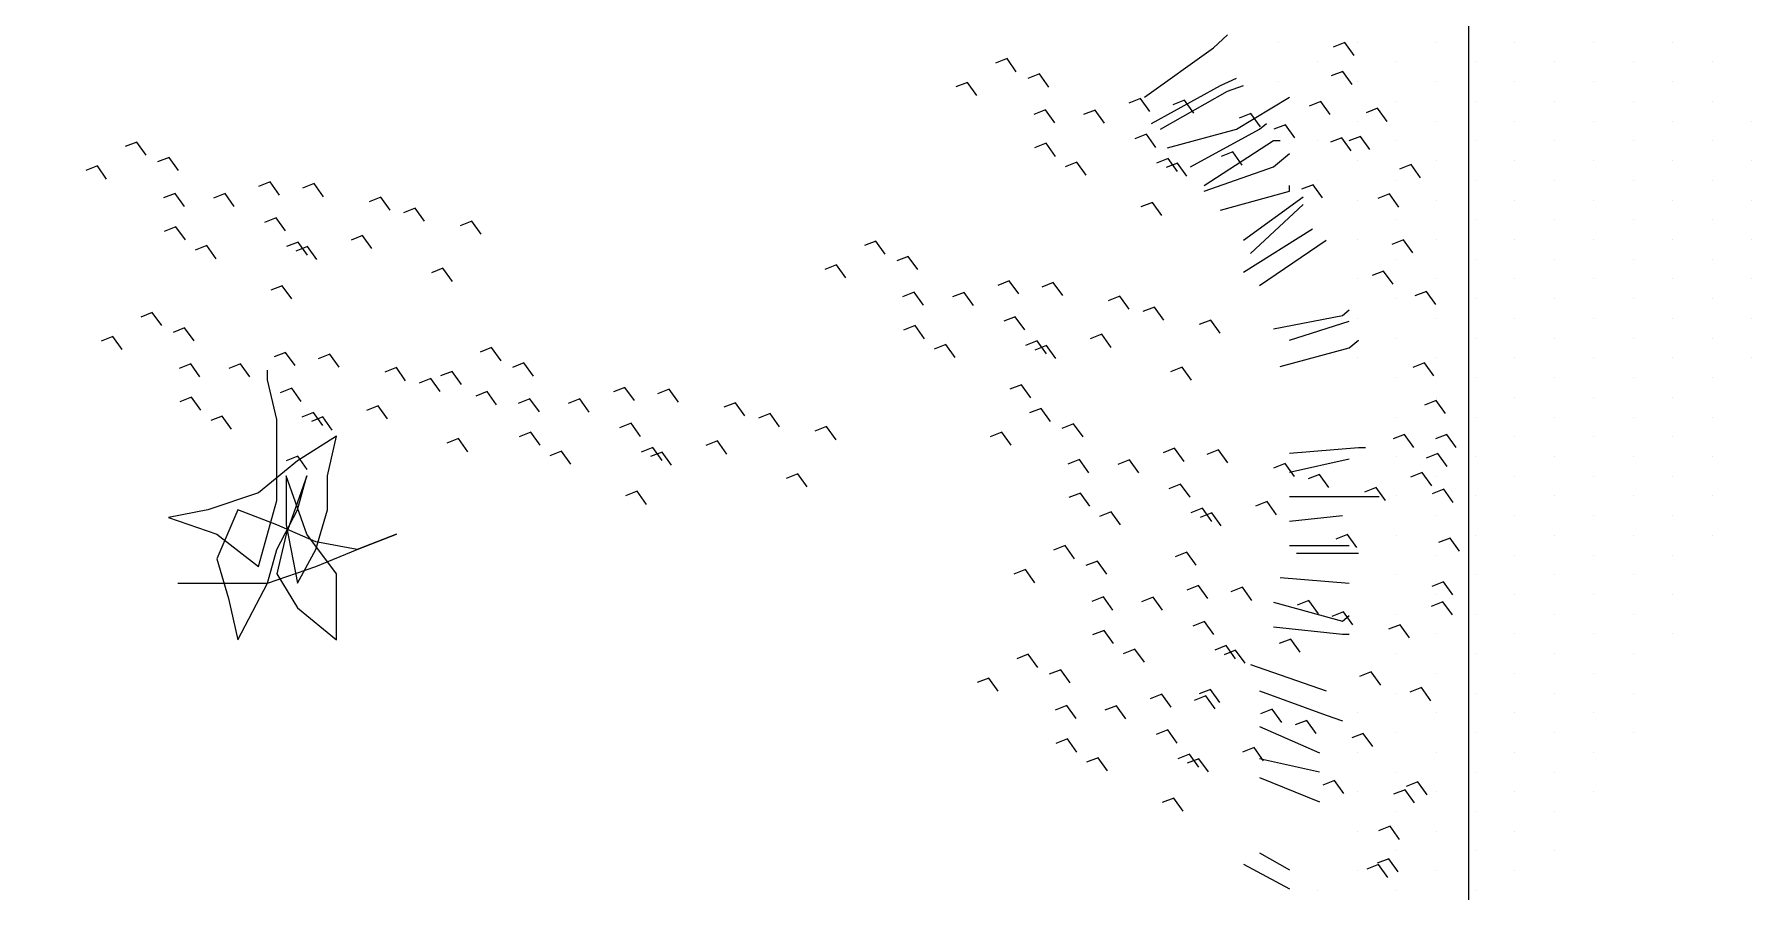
# Model space of a CAD drawing. Header units: millimetres. Extents: x 0 to 77.1, y -22.3 to 58.9.
# Drawn here: x 36.469 to 39.314, y -9.629 to -8.209 of the extents above; entities that cross this region are included whole.
import ezdxf

# ---------------------------------------------------------------- set-up
doc = ezdxf.new("R2010")
doc.units = ezdxf.units.MM
doc.layers.add('ARBOL', color=3, linetype='Continuous')
doc.layers.add('pisos', color=1, linetype='Continuous')

# ---------------------------------------------------------------- blocks, each defined once
blk = doc.blocks.new('44')
at = {"color": 64}
for p, q in [((4948.461, 1417.015), (4948.403, 1417.069)), ((4948.461, 1417.015), (4948.403, 1417.069)), ((4948.411, 1416.926), (4948.461, 1417.015)), ((4948.411, 1416.926), (4948.461, 1417.015)), ((4948.705, 1416.854), (4948.647, 1416.908)), ((4948.705, 1416.854), (4948.647, 1416.908)), ((4948.655, 1416.765), (4948.705, 1416.854)), ((4948.655, 1416.765), (4948.705, 1416.854)), ((4948.705, 1416.627), (4948.647, 1416.681)), ((4948.705, 1416.627), (4948.647, 1416.681)), ((4948.515, 1416.495), (4948.458, 1416.549)), ((4948.515, 1416.495), (4948.458, 1416.549)), ((4948.655, 1416.537), (4948.705, 1416.627)), ((4947.527, 1416.463), (4947.469, 1416.517)), ((4947.527, 1416.463), (4947.469, 1416.517)), ((4947.478, 1416.374), (4947.527, 1416.463)), ((4947.478, 1416.374), (4947.527, 1416.463)), ((4948.326, 1416.4), (4948.268, 1416.454)), ((4948.466, 1416.406), (4948.515, 1416.495)), ((4948.466, 1416.406), (4948.515, 1416.495)), ((4947.771, 1416.302), (4947.713, 1416.356)), ((4947.771, 1416.302), (4947.713, 1416.356)), ((4948.277, 1416.31), (4948.326, 1416.4)), ((4948.277, 1416.31), (4948.326, 1416.4)), ((4947.722, 1416.213), (4947.771, 1416.302)), ((4947.722, 1416.213), (4947.771, 1416.302)), ((4948.302, 1416.172), (4948.244, 1416.226)), ((4948.302, 1416.172), (4948.244, 1416.226)), ((4948.65, 1416.209), (4948.592, 1416.263)), ((4948.65, 1416.209), (4948.592, 1416.263)), ((4947.771, 1416.075), (4947.713, 1416.129)), ((4947.771, 1416.075), (4947.713, 1416.129)), ((4948.252, 1416.083), (4948.302, 1416.172)), ((4948.252, 1416.083), (4948.302, 1416.172)), ((4948.6, 1416.12), (4948.65, 1416.209)), ((4948.6, 1416.12), (4948.65, 1416.209)), ((4947.722, 1415.985), (4947.771, 1416.075)), ((4948.839, 1415.982), (4948.781, 1416.036)), ((4948.839, 1415.982), (4948.781, 1416.036)), ((4947.393, 1415.848), (4947.335, 1415.902)), ((4947.582, 1415.943), (4947.524, 1415.997)), ((4947.582, 1415.943), (4947.524, 1415.997)), ((4947.532, 1415.854), (4947.582, 1415.943)), ((4947.532, 1415.854), (4947.582, 1415.943)), ((4948.65, 1415.85), (4948.592, 1415.904)), ((4948.65, 1415.85), (4948.592, 1415.904)), ((4948.789, 1415.892), (4948.839, 1415.982)), ((4948.789, 1415.892), (4948.839, 1415.982)), ((4947.343, 1415.758), (4947.393, 1415.848)), ((4947.343, 1415.758), (4947.393, 1415.848)), ((4948.6, 1415.76), (4948.65, 1415.85)), ((4948.6, 1415.76), (4948.65, 1415.85)), ((4947.368, 1415.62), (4947.311, 1415.674)), ((4947.368, 1415.62), (4947.311, 1415.674)), ((4947.716, 1415.657), (4947.658, 1415.711)), ((4947.716, 1415.657), (4947.658, 1415.711)), ((4948.277, 1415.63), (4948.22, 1415.684)), ((4948.277, 1415.63), (4948.22, 1415.684)), ((4948.57, 1415.659), (4948.513, 1415.713)), ((4948.57, 1415.659), (4948.513, 1415.713)), ((4948.949, 1415.725), (4948.891, 1415.779)), ((4948.949, 1415.725), (4948.891, 1415.779)), ((4948.899, 1415.636), (4948.949, 1415.725)), ((4948.899, 1415.636), (4948.949, 1415.725)), ((4947.319, 1415.531), (4947.368, 1415.62)), ((4947.319, 1415.531), (4947.368, 1415.62)), ((4947.667, 1415.568), (4947.716, 1415.657)), ((4947.667, 1415.568), (4947.716, 1415.657)), ((4948.228, 1415.541), (4948.277, 1415.63)), ((4948.228, 1415.541), (4948.277, 1415.63)), ((4948.57, 1415.593), (4948.513, 1415.647)), ((4948.57, 1415.593), (4948.513, 1415.647)), ((4948.521, 1415.57), (4948.57, 1415.659)), ((4948.521, 1415.504), (4948.57, 1415.593)), ((4947.905, 1415.43), (4947.848, 1415.484)), ((4947.905, 1415.43), (4947.848, 1415.484)), ((4947.716, 1415.298), (4947.658, 1415.352)), ((4947.716, 1415.298), (4947.658, 1415.352)), ((4947.856, 1415.34), (4947.905, 1415.43)), ((4947.856, 1415.34), (4947.905, 1415.43)), ((4948.784, 1415.307), (4948.726, 1415.361)), ((4948.784, 1415.307), (4948.726, 1415.361)), ((4949.053, 1415.307), (4948.995, 1415.361)), ((4949.053, 1415.307), (4948.995, 1415.361)), ((4947.667, 1415.208), (4947.716, 1415.298)), ((4947.667, 1415.208), (4947.716, 1415.298)), ((4948.734, 1415.218), (4948.784, 1415.307)), ((4948.734, 1415.218), (4948.784, 1415.307)), ((4949.003, 1415.218), (4949.053, 1415.307)), ((4949.003, 1415.218), (4949.053, 1415.307)), ((4947.344, 1415.078), (4947.286, 1415.132)), ((4947.344, 1415.078), (4947.286, 1415.132)), ((4947.637, 1415.107), (4947.579, 1415.161)), ((4947.637, 1415.107), (4947.579, 1415.161)), ((4948.015, 1415.173), (4947.957, 1415.227)), ((4948.015, 1415.173), (4947.957, 1415.227)), ((4947.966, 1415.084), (4948.015, 1415.173)), ((4947.966, 1415.084), (4948.015, 1415.173)), ((4949.083, 1415.08), (4949.025, 1415.134)), ((4949.083, 1415.08), (4949.025, 1415.134)), ((4947.294, 1414.989), (4947.344, 1415.078)), ((4947.294, 1414.989), (4947.344, 1415.078)), ((4947.637, 1415.041), (4947.579, 1415.095)), ((4947.637, 1415.041), (4947.579, 1415.095)), ((4947.587, 1415.018), (4947.637, 1415.107)), ((4947.587, 1414.952), (4947.637, 1415.041)), ((4949.033, 1414.991), (4949.083, 1415.08)), ((4949.033, 1414.991), (4949.083, 1415.08)), ((4947.85, 1414.755), (4947.793, 1414.809)), ((4947.85, 1414.755), (4947.793, 1414.809)), ((4948.119, 1414.755), (4948.061, 1414.809)), ((4948.119, 1414.755), (4948.061, 1414.809)), ((4948.815, 1414.758), (4948.757, 1414.812)), ((4948.815, 1414.758), (4948.757, 1414.812)), ((4947.801, 1414.666), (4947.85, 1414.755)), ((4947.801, 1414.666), (4947.85, 1414.755)), ((4948.069, 1414.666), (4948.119, 1414.755)), ((4948.069, 1414.666), (4948.119, 1414.755)), ((4948.765, 1414.668), (4948.815, 1414.758)), ((4948.765, 1414.668), (4948.815, 1414.758)), ((4949.162, 1414.721), (4949.104, 1414.775)), ((4949.162, 1414.721), (4949.104, 1414.775)), ((4949.113, 1414.632), (4949.162, 1414.721)), ((4949.113, 1414.632), (4949.162, 1414.721)), ((4948.149, 1414.528), (4948.092, 1414.582)), ((4948.149, 1414.528), (4948.092, 1414.582)), ((4948.1, 1414.439), (4948.149, 1414.528)), ((4948.1, 1414.439), (4948.149, 1414.528)), ((4948.248, 1414.425), (4948.191, 1414.479)), ((4948.248, 1414.425), (4948.191, 1414.479)), ((4948.199, 1414.336), (4948.248, 1414.425)), ((4948.199, 1414.336), (4948.248, 1414.425)), ((4947.881, 1414.206), (4947.823, 1414.26)), ((4947.881, 1414.206), (4947.823, 1414.26)), ((4948.492, 1414.264), (4948.435, 1414.318)), ((4948.492, 1414.264), (4948.435, 1414.318)), ((4948.443, 1414.174), (4948.492, 1414.264)), ((4948.443, 1414.174), (4948.492, 1414.264)), ((4947.831, 1414.116), (4947.881, 1414.206)), ((4947.831, 1414.116), (4947.881, 1414.206)), ((4948.229, 1414.169), (4948.171, 1414.223)), ((4948.229, 1414.169), (4948.171, 1414.223)), ((4948.179, 1414.08), (4948.229, 1414.169)), ((4948.179, 1414.08), (4948.229, 1414.169)), ((4948.492, 1414.037), (4948.435, 1414.091)), ((4948.492, 1414.037), (4948.435, 1414.091)), ((4948.303, 1413.905), (4948.245, 1413.959)), ((4948.303, 1413.905), (4948.245, 1413.959)), ((4948.443, 1413.947), (4948.492, 1414.037)), ((4948.114, 1413.809), (4948.056, 1413.863)), ((4948.254, 1413.815), (4948.303, 1413.905)), ((4948.254, 1413.815), (4948.303, 1413.905)), ((4948.065, 1413.72), (4948.114, 1413.809)), ((4948.065, 1413.72), (4948.114, 1413.809)), ((4948.09, 1413.582), (4948.032, 1413.636)), ((4948.09, 1413.582), (4948.032, 1413.636)), ((4948.438, 1413.619), (4948.38, 1413.673)), ((4948.438, 1413.619), (4948.38, 1413.673)), ((4948.388, 1413.529), (4948.438, 1413.619)), ((4948.388, 1413.529), (4948.438, 1413.619)), ((4948.04, 1413.493), (4948.09, 1413.582)), ((4948.04, 1413.493), (4948.09, 1413.582)), ((4948.627, 1413.392), (4948.569, 1413.446)), ((4948.627, 1413.392), (4948.569, 1413.446)), ((4948.577, 1413.302), (4948.627, 1413.392)), ((4948.577, 1413.302), (4948.627, 1413.392)), ((4948.438, 1413.26), (4948.38, 1413.314)), ((4948.438, 1413.26), (4948.38, 1413.314)), ((4948.388, 1413.17), (4948.438, 1413.26)), ((4948.388, 1413.17), (4948.438, 1413.26)), ((4948.737, 1413.135), (4948.679, 1413.189)), ((4948.737, 1413.135), (4948.679, 1413.189)), ((4948.065, 1413.04), (4948.007, 1413.094)), ((4948.065, 1413.04), (4948.007, 1413.094)), ((4948.358, 1413.069), (4948.3, 1413.123)), ((4948.358, 1413.069), (4948.3, 1413.123)), ((4948.309, 1412.98), (4948.358, 1413.069)), ((4948.687, 1413.046), (4948.737, 1413.135)), ((4948.687, 1413.046), (4948.737, 1413.135)), ((4948.016, 1412.95), (4948.065, 1413.04)), ((4948.016, 1412.95), (4948.065, 1413.04)), ((4948.358, 1413.003), (4948.3, 1413.057)), ((4948.358, 1413.003), (4948.3, 1413.057)), ((4948.309, 1412.914), (4948.358, 1413.003)), ((4948.572, 1412.717), (4948.514, 1412.771)), ((4948.572, 1412.717), (4948.514, 1412.771)), ((4948.84, 1412.717), (4948.782, 1412.771)), ((4948.84, 1412.717), (4948.782, 1412.771)), ((4948.522, 1412.628), (4948.572, 1412.717)), ((4948.522, 1412.628), (4948.572, 1412.717)), ((4948.791, 1412.628), (4948.84, 1412.717)), ((4948.791, 1412.628), (4948.84, 1412.717)), ((4948.871, 1412.49), (4948.813, 1412.544)), ((4948.871, 1412.49), (4948.813, 1412.544)), ((4948.821, 1412.401), (4948.871, 1412.49)), ((4948.821, 1412.401), (4948.871, 1412.49)), ((4948.602, 1412.168), (4948.544, 1412.221)), ((4948.602, 1412.168), (4948.544, 1412.221)), ((4948.553, 1412.078), (4948.602, 1412.168)), ((4948.553, 1412.078), (4948.602, 1412.168)), ((4948.95, 1412.131), (4948.892, 1412.185)), ((4948.95, 1412.131), (4948.892, 1412.185)), ((4948.901, 1412.041), (4948.95, 1412.131)), ((4948.901, 1412.041), (4948.95, 1412.131))]:
    blk.add_line(p, q, dxfattribs=at)
at = {"color": 66}
for p, q in [((4949.903, 1412.514), (4949.845, 1412.568)), ((4949.903, 1412.514), (4949.845, 1412.568)), ((4949.854, 1412.425), (4949.903, 1412.514)), ((4949.854, 1412.425), (4949.903, 1412.514)), ((4950.147, 1412.353), (4950.09, 1412.407)), ((4950.147, 1412.353), (4950.09, 1412.407)), ((4950.098, 1412.264), (4950.147, 1412.353)), ((4950.098, 1412.264), (4950.147, 1412.353)), ((4950.147, 1412.126), (4950.09, 1412.18)), ((4950.147, 1412.126), (4950.09, 1412.18)), ((4950.098, 1412.036), (4950.147, 1412.126)), ((4949.958, 1411.994), (4949.9, 1412.048)), ((4949.958, 1411.994), (4949.9, 1412.048)), ((4949.909, 1411.905), (4949.958, 1411.994)), ((4949.909, 1411.905), (4949.958, 1411.994)), ((4949.769, 1411.899), (4949.711, 1411.953)), ((4949.72, 1411.809), (4949.769, 1411.899)), ((4949.72, 1411.809), (4949.769, 1411.899)), ((4950.092, 1411.708), (4950.035, 1411.762)), ((4950.092, 1411.708), (4950.035, 1411.762)), ((4949.745, 1411.671), (4949.687, 1411.725)), ((4949.745, 1411.671), (4949.687, 1411.725)), ((4949.695, 1411.582), (4949.745, 1411.671)), ((4949.695, 1411.582), (4949.745, 1411.671)), ((4950.043, 1411.619), (4950.092, 1411.708)), ((4950.043, 1411.619), (4950.092, 1411.708)), ((4950.282, 1411.481), (4950.224, 1411.535)), ((4950.282, 1411.481), (4950.224, 1411.535)), ((4950.232, 1411.391), (4950.282, 1411.481)), ((4950.232, 1411.391), (4950.282, 1411.481)), ((4950.092, 1411.349), (4950.035, 1411.403)), ((4950.092, 1411.349), (4950.035, 1411.403)), ((4950.043, 1411.259), (4950.092, 1411.349)), ((4950.043, 1411.259), (4950.092, 1411.349)), ((4950.013, 1411.158), (4949.955, 1411.212)), ((4950.013, 1411.158), (4949.955, 1411.212)), ((4950.391, 1411.224), (4950.334, 1411.278)), ((4950.391, 1411.224), (4950.334, 1411.278)), ((4950.342, 1411.135), (4950.391, 1411.224)), ((4950.342, 1411.135), (4950.391, 1411.224)), ((4949.394, 1411.113), (4949.336, 1411.167)), ((4949.394, 1411.113), (4949.336, 1411.167)), ((4949.345, 1411.024), (4949.394, 1411.113)), ((4949.345, 1411.024), (4949.394, 1411.113)), ((4949.72, 1411.129), (4949.662, 1411.183)), ((4949.72, 1411.129), (4949.662, 1411.183)), ((4949.671, 1411.04), (4949.72, 1411.129)), ((4949.671, 1411.04), (4949.72, 1411.129)), ((4950.013, 1411.092), (4949.955, 1411.146)), ((4950.013, 1411.092), (4949.955, 1411.146)), ((4949.964, 1411.069), (4950.013, 1411.158)), ((4949.638, 1410.952), (4949.58, 1411.006)), ((4949.638, 1410.952), (4949.58, 1411.006)), ((4949.964, 1411.003), (4950.013, 1411.092)), ((4949.589, 1410.862), (4949.638, 1410.952)), ((4949.589, 1410.862), (4949.638, 1410.952)), ((4949.638, 1410.725), (4949.58, 1410.779)), ((4949.638, 1410.725), (4949.58, 1410.779)), ((4950.227, 1410.806), (4950.169, 1410.86)), ((4950.227, 1410.806), (4950.169, 1410.86)), ((4950.177, 1410.717), (4950.227, 1410.806)), ((4950.177, 1410.717), (4950.227, 1410.806)), ((4950.495, 1410.806), (4950.437, 1410.86)), ((4950.495, 1410.806), (4950.437, 1410.86)), ((4950.446, 1410.717), (4950.495, 1410.806)), ((4950.446, 1410.717), (4950.495, 1410.806)), ((4949.589, 1410.635), (4949.638, 1410.725)), ((4947.951, 1410.519), (4947.894, 1410.573)), ((4947.951, 1410.519), (4947.894, 1410.573)), ((4948.673, 1410.604), (4948.615, 1410.658)), ((4948.673, 1410.604), (4948.615, 1410.658)), ((4948.623, 1410.514), (4948.673, 1410.604)), ((4948.623, 1410.514), (4948.673, 1410.604)), ((4949.449, 1410.593), (4949.391, 1410.647)), ((4949.449, 1410.593), (4949.391, 1410.647)), ((4949.399, 1410.503), (4949.449, 1410.593)), ((4949.399, 1410.503), (4949.449, 1410.593)), ((4950.526, 1410.579), (4950.468, 1410.633)), ((4950.526, 1410.579), (4950.468, 1410.633)), ((4950.476, 1410.49), (4950.526, 1410.579)), ((4950.476, 1410.49), (4950.526, 1410.579)), ((4947.902, 1410.429), (4947.951, 1410.519)), ((4947.902, 1410.429), (4947.951, 1410.519)), ((4948.917, 1410.442), (4948.859, 1410.496)), ((4948.917, 1410.442), (4948.859, 1410.496)), ((4949.26, 1410.497), (4949.202, 1410.551)), ((4949.21, 1410.408), (4949.26, 1410.497)), ((4949.21, 1410.408), (4949.26, 1410.497)), ((4948.195, 1410.357), (4948.138, 1410.411)), ((4948.195, 1410.357), (4948.138, 1410.411)), ((4948.146, 1410.268), (4948.195, 1410.357)), ((4948.146, 1410.268), (4948.195, 1410.357)), ((4948.867, 1410.353), (4948.917, 1410.442)), ((4948.867, 1410.353), (4948.917, 1410.442)), ((4949.583, 1410.307), (4949.525, 1410.361)), ((4949.583, 1410.307), (4949.525, 1410.361)), ((4948.917, 1410.215), (4948.859, 1410.269)), ((4948.917, 1410.215), (4948.859, 1410.269)), ((4949.235, 1410.27), (4949.178, 1410.324)), ((4949.235, 1410.27), (4949.178, 1410.324)), ((4949.186, 1410.181), (4949.235, 1410.27)), ((4949.186, 1410.181), (4949.235, 1410.27)), ((4949.534, 1410.217), (4949.583, 1410.307)), ((4949.534, 1410.217), (4949.583, 1410.307)), ((4950.257, 1410.257), (4950.199, 1410.311)), ((4950.257, 1410.257), (4950.199, 1410.311)), ((4950.208, 1410.167), (4950.257, 1410.257)), ((4950.208, 1410.167), (4950.257, 1410.257)), ((4950.605, 1410.22), (4950.547, 1410.274)), ((4950.605, 1410.22), (4950.547, 1410.274)), ((4948.195, 1410.13), (4948.138, 1410.184)), ((4948.195, 1410.13), (4948.138, 1410.184)), ((4948.146, 1410.041), (4948.195, 1410.13)), ((4948.728, 1410.083), (4948.67, 1410.137)), ((4948.728, 1410.083), (4948.67, 1410.137)), ((4948.867, 1410.126), (4948.917, 1410.215)), ((4949.772, 1410.08), (4949.715, 1410.133)), ((4949.772, 1410.08), (4949.715, 1410.133)), ((4950.556, 1410.131), (4950.605, 1410.22)), ((4950.556, 1410.131), (4950.605, 1410.22)), ((4948.006, 1409.998), (4947.948, 1410.052)), ((4948.006, 1409.998), (4947.948, 1410.052)), ((4948.538, 1409.988), (4948.481, 1410.042)), ((4948.678, 1409.994), (4948.728, 1410.083)), ((4948.678, 1409.994), (4948.728, 1410.083)), ((4949.723, 1409.99), (4949.772, 1410.08)), ((4949.723, 1409.99), (4949.772, 1410.08)), ((4947.817, 1409.903), (4947.759, 1409.957)), ((4947.768, 1409.813), (4947.817, 1409.903)), ((4947.768, 1409.813), (4947.817, 1409.903)), ((4947.957, 1409.909), (4948.006, 1409.998)), ((4947.957, 1409.909), (4948.006, 1409.998)), ((4948.489, 1409.898), (4948.538, 1409.988)), ((4948.489, 1409.898), (4948.538, 1409.988)), ((4949.583, 1409.948), (4949.525, 1410.002)), ((4949.583, 1409.948), (4949.525, 1410.002)), ((4949.534, 1409.858), (4949.583, 1409.948)), ((4949.534, 1409.858), (4949.583, 1409.948)), ((4948.514, 1409.761), (4948.456, 1409.815)), ((4948.514, 1409.761), (4948.456, 1409.815)), ((4948.862, 1409.797), (4948.804, 1409.851)), ((4948.862, 1409.797), (4948.804, 1409.851)), ((4948.812, 1409.708), (4948.862, 1409.797)), ((4948.812, 1409.708), (4948.862, 1409.797)), ((4949.504, 1409.757), (4949.446, 1409.811)), ((4949.504, 1409.757), (4949.446, 1409.811)), ((4949.882, 1409.823), (4949.824, 1409.877)), ((4949.882, 1409.823), (4949.824, 1409.877)), ((4949.833, 1409.734), (4949.882, 1409.823)), ((4949.833, 1409.734), (4949.882, 1409.823)), ((4947.793, 1409.676), (4947.735, 1409.73)), ((4947.793, 1409.676), (4947.735, 1409.73)), ((4948.141, 1409.712), (4948.083, 1409.766)), ((4948.141, 1409.712), (4948.083, 1409.766)), ((4948.091, 1409.623), (4948.141, 1409.712)), ((4948.091, 1409.623), (4948.141, 1409.712)), ((4948.465, 1409.671), (4948.514, 1409.761)), ((4948.465, 1409.671), (4948.514, 1409.761)), ((4949.211, 1409.728), (4949.153, 1409.782)), ((4949.211, 1409.728), (4949.153, 1409.782)), ((4949.161, 1409.638), (4949.211, 1409.728)), ((4949.161, 1409.638), (4949.211, 1409.728)), ((4949.504, 1409.691), (4949.446, 1409.745)), ((4949.504, 1409.691), (4949.446, 1409.745)), ((4949.454, 1409.668), (4949.504, 1409.757)), ((4949.454, 1409.602), (4949.504, 1409.691)), ((4947.743, 1409.586), (4947.793, 1409.676)), ((4947.743, 1409.586), (4947.793, 1409.676)), ((4949.051, 1409.57), (4948.993, 1409.624)), ((4949.051, 1409.57), (4948.993, 1409.624))]:
    blk.add_line(p, q, dxfattribs=at)
at = {"color": 68}
for p, q in [((4951.304, 1412.26), (4951.246, 1412.314)), ((4951.304, 1412.26), (4951.246, 1412.314)), ((4951.254, 1412.17), (4951.304, 1412.26)), ((4951.254, 1412.17), (4951.304, 1412.26)), ((4951.548, 1412.098), (4951.49, 1412.152)), ((4951.548, 1412.098), (4951.49, 1412.152)), ((4951.498, 1412.009), (4951.548, 1412.098)), ((4951.498, 1412.009), (4951.548, 1412.098)), ((4951.548, 1411.871), (4951.49, 1411.925)), ((4951.548, 1411.871), (4951.49, 1411.925)), ((4951.498, 1411.782), (4951.548, 1411.871)), ((4951.358, 1411.739), (4951.301, 1411.793)), ((4951.358, 1411.739), (4951.301, 1411.793)), ((4951.169, 1411.644), (4951.111, 1411.698)), ((4951.309, 1411.65), (4951.358, 1411.739)), ((4951.309, 1411.65), (4951.358, 1411.739)), ((4951.12, 1411.554), (4951.169, 1411.644)), ((4951.12, 1411.554), (4951.169, 1411.644)), ((4951.145, 1411.417), (4951.087, 1411.471)), ((4951.145, 1411.417), (4951.087, 1411.471)), ((4951.493, 1411.453), (4951.435, 1411.507)), ((4951.493, 1411.453), (4951.435, 1411.507)), ((4951.443, 1411.364), (4951.493, 1411.453)), ((4951.443, 1411.364), (4951.493, 1411.453)), ((4951.095, 1411.327), (4951.145, 1411.417)), ((4951.095, 1411.327), (4951.145, 1411.417)), ((4951.682, 1411.226), (4951.624, 1411.28)), ((4951.682, 1411.226), (4951.624, 1411.28)), ((4951.632, 1411.137), (4951.682, 1411.226)), ((4951.632, 1411.137), (4951.682, 1411.226)), ((4951.493, 1411.094), (4951.435, 1411.148)), ((4951.493, 1411.094), (4951.435, 1411.148)), ((4951.443, 1411.005), (4951.493, 1411.094)), ((4951.443, 1411.005), (4951.493, 1411.094)), ((4951.792, 1410.969), (4951.734, 1411.023)), ((4951.792, 1410.969), (4951.734, 1411.023)), ((4951.12, 1410.874), (4951.063, 1410.928)), ((4951.12, 1410.874), (4951.063, 1410.928)), ((4951.413, 1410.904), (4951.356, 1410.957)), ((4951.413, 1410.904), (4951.356, 1410.957)), ((4951.413, 1410.838), (4951.356, 1410.891)), ((4951.413, 1410.838), (4951.356, 1410.891)), ((4951.364, 1410.814), (4951.413, 1410.904)), ((4951.742, 1410.88), (4951.792, 1410.969)), ((4951.742, 1410.88), (4951.792, 1410.969)), ((4951.071, 1410.785), (4951.12, 1410.874)), ((4951.071, 1410.785), (4951.12, 1410.874)), ((4951.364, 1410.748), (4951.413, 1410.838)), ((4951.627, 1410.552), (4951.569, 1410.606)), ((4951.627, 1410.552), (4951.569, 1410.606)), ((4951.896, 1410.552), (4951.838, 1410.606)), ((4951.896, 1410.552), (4951.838, 1410.606)), ((4951.577, 1410.462), (4951.627, 1410.552)), ((4951.577, 1410.462), (4951.627, 1410.552)), ((4951.846, 1410.462), (4951.896, 1410.552)), ((4951.846, 1410.462), (4951.896, 1410.552)), ((4951.926, 1410.324), (4951.868, 1410.378)), ((4951.926, 1410.324), (4951.868, 1410.378)), ((4951.877, 1410.235), (4951.926, 1410.324)), ((4951.877, 1410.235), (4951.926, 1410.324)), ((4952.155, 1410.185), (4952.097, 1410.239)), ((4952.155, 1410.185), (4952.097, 1410.239)), ((4952.558, 1410.207), (4952.5, 1410.261)), ((4952.105, 1410.096), (4952.155, 1410.185)), ((4952.387, 1410.141), (4952.329, 1410.195)), ((4952.387, 1410.141), (4952.329, 1410.195)), ((4952.337, 1410.052), (4952.387, 1410.141)), ((4952.337, 1410.052), (4952.387, 1410.141)), ((4952.508, 1410.118), (4952.558, 1410.207)), ((4951.658, 1410.002), (4951.6, 1410.056)), ((4951.658, 1410.002), (4951.6, 1410.056)), ((4952.005, 1409.965), (4951.948, 1410.019)), ((4952.005, 1409.965), (4951.948, 1410.019)), ((4951.608, 1409.912), (4951.658, 1410.002)), ((4951.608, 1409.912), (4951.658, 1410.002)), ((4951.956, 1409.876), (4952.005, 1409.965)), ((4951.956, 1409.876), (4952.005, 1409.965)), ((4952.063, 1409.863), (4952.005, 1409.917)), ((4952.063, 1409.863), (4952.005, 1409.917)), ((4952.014, 1409.773), (4952.063, 1409.863)), ((4952.014, 1409.773), (4952.063, 1409.863)), ((4952.271, 1409.841), (4952.213, 1409.895)), ((4952.271, 1409.841), (4952.213, 1409.895)), ((4952.221, 1409.751), (4952.271, 1409.841)), ((4952.221, 1409.751), (4952.271, 1409.841)), ((4951.813, 1409.54), (4951.755, 1409.594)), ((4951.813, 1409.54), (4951.755, 1409.594)), ((4948.33, 1409.485), (4948.272, 1409.539)), ((4948.33, 1409.485), (4948.272, 1409.539)), ((4948.28, 1409.396), (4948.33, 1409.485)), ((4948.28, 1409.396), (4948.33, 1409.485)), ((4948.862, 1409.438), (4948.804, 1409.492)), ((4948.862, 1409.438), (4948.804, 1409.492)), ((4949.002, 1409.481), (4949.051, 1409.57)), ((4949.002, 1409.481), (4949.051, 1409.57)), ((4951.763, 1409.451), (4951.813, 1409.54)), ((4951.763, 1409.451), (4951.813, 1409.54)), ((4952.039, 1409.496), (4951.981, 1409.55)), ((4952.039, 1409.496), (4951.981, 1409.55)), ((4951.989, 1409.407), (4952.039, 1409.496)), ((4951.989, 1409.407), (4952.039, 1409.496)), ((4948.141, 1409.353), (4948.083, 1409.407)), ((4948.141, 1409.353), (4948.083, 1409.407)), ((4948.812, 1409.349), (4948.862, 1409.438)), ((4948.812, 1409.349), (4948.862, 1409.438)), ((4949.161, 1409.313), (4949.103, 1409.367)), ((4949.161, 1409.313), (4949.103, 1409.367)), ((4949.718, 1409.405), (4949.66, 1409.459)), ((4949.718, 1409.405), (4949.66, 1409.459)), ((4949.668, 1409.316), (4949.718, 1409.405)), ((4949.668, 1409.316), (4949.718, 1409.405)), ((4949.986, 1409.405), (4949.928, 1409.459)), ((4949.986, 1409.405), (4949.928, 1409.459)), ((4949.937, 1409.316), (4949.986, 1409.405)), ((4949.937, 1409.316), (4949.986, 1409.405)), ((4951.355, 1409.364), (4951.297, 1409.418)), ((4951.355, 1409.364), (4951.297, 1409.418)), ((4951.306, 1409.275), (4951.355, 1409.364)), ((4951.306, 1409.275), (4951.355, 1409.364)), ((4951.587, 1409.335), (4951.529, 1409.389)), ((4951.587, 1409.335), (4951.529, 1409.389)), ((4948.091, 1409.264), (4948.141, 1409.353)), ((4948.091, 1409.264), (4948.141, 1409.353)), ((4948.44, 1409.229), (4948.382, 1409.282)), ((4948.44, 1409.229), (4948.382, 1409.282)), ((4948.49, 1409.218), (4948.432, 1409.272)), ((4948.49, 1409.218), (4948.432, 1409.272)), ((4948.783, 1409.247), (4948.725, 1409.301)), ((4948.783, 1409.247), (4948.725, 1409.301)), ((4949.111, 1409.224), (4949.161, 1409.313)), ((4949.111, 1409.224), (4949.161, 1409.313)), ((4951.538, 1409.246), (4951.587, 1409.335)), ((4951.538, 1409.246), (4951.587, 1409.335)), ((4947.768, 1409.133), (4947.71, 1409.187)), ((4947.768, 1409.133), (4947.71, 1409.187)), ((4948.061, 1409.163), (4948.003, 1409.216)), ((4948.061, 1409.163), (4948.003, 1409.216)), ((4948.061, 1409.097), (4948.003, 1409.151)), ((4948.061, 1409.097), (4948.003, 1409.151)), ((4948.012, 1409.073), (4948.061, 1409.163)), ((4948.39, 1409.139), (4948.44, 1409.229)), ((4948.39, 1409.139), (4948.44, 1409.229)), ((4948.44, 1409.129), (4948.49, 1409.218)), ((4948.44, 1409.129), (4948.49, 1409.218)), ((4948.783, 1409.182), (4948.725, 1409.235)), ((4948.783, 1409.182), (4948.725, 1409.235)), ((4948.733, 1409.158), (4948.783, 1409.247)), ((4948.733, 1409.092), (4948.783, 1409.182)), ((4950.017, 1409.178), (4949.959, 1409.232)), ((4950.017, 1409.178), (4949.959, 1409.232)), ((4949.967, 1409.089), (4950.017, 1409.178)), ((4949.967, 1409.089), (4950.017, 1409.178)), ((4947.719, 1409.044), (4947.768, 1409.133)), ((4947.719, 1409.044), (4947.768, 1409.133)), ((4948.012, 1409.007), (4948.061, 1409.097)), ((4951.355, 1409.064), (4951.297, 1409.118)), ((4951.355, 1409.064), (4951.297, 1409.118)), ((4951.306, 1408.974), (4951.355, 1409.064)), ((4951.306, 1408.974), (4951.355, 1409.064)), ((4948.996, 1408.896), (4948.938, 1408.95)), ((4948.996, 1408.896), (4948.938, 1408.95)), ((4949.265, 1408.896), (4949.207, 1408.95)), ((4949.265, 1408.896), (4949.207, 1408.95)), ((4950.94, 1408.881), (4950.882, 1408.935)), ((4950.94, 1408.881), (4950.882, 1408.935)), ((4948.275, 1408.811), (4948.217, 1408.865)), ((4948.275, 1408.811), (4948.217, 1408.865)), ((4948.543, 1408.811), (4948.485, 1408.865)), ((4948.543, 1408.811), (4948.485, 1408.865)), ((4948.947, 1408.806), (4948.996, 1408.896)), ((4948.947, 1408.806), (4948.996, 1408.896)), ((4949.215, 1408.806), (4949.265, 1408.896)), ((4949.215, 1408.806), (4949.265, 1408.896)), ((4949.748, 1408.855), (4949.69, 1408.909)), ((4949.748, 1408.855), (4949.69, 1408.909)), ((4949.699, 1408.766), (4949.748, 1408.855)), ((4949.699, 1408.766), (4949.748, 1408.855)), ((4950.096, 1408.819), (4950.038, 1408.873)), ((4950.096, 1408.819), (4950.038, 1408.873)), ((4950.046, 1408.729), (4950.096, 1408.819)), ((4950.046, 1408.729), (4950.096, 1408.819)), ((4950.477, 1408.8), (4950.419, 1408.854)), ((4950.477, 1408.8), (4950.419, 1408.854)), ((4950.891, 1408.791), (4950.94, 1408.881)), ((4950.891, 1408.791), (4950.94, 1408.881)), ((4948.225, 1408.721), (4948.275, 1408.811)), ((4948.225, 1408.721), (4948.275, 1408.811)), ((4948.494, 1408.721), (4948.543, 1408.811)), ((4948.494, 1408.721), (4948.543, 1408.811)), ((4949.295, 1408.668), (4949.237, 1408.722)), ((4949.295, 1408.668), (4949.237, 1408.722)), ((4950.427, 1408.711), (4950.477, 1408.8)), ((4950.427, 1408.711), (4950.477, 1408.8)), ((4950.757, 1408.712), (4950.699, 1408.766)), ((4950.708, 1408.623), (4950.757, 1408.712)), ((4948.574, 1408.583), (4948.516, 1408.637)), ((4948.574, 1408.583), (4948.516, 1408.637)), ((4949.246, 1408.579), (4949.295, 1408.668)), ((4949.246, 1408.579), (4949.295, 1408.668)), ((4950.306, 1408.595), (4950.248, 1408.649)), ((4950.306, 1408.595), (4950.248, 1408.649)), ((4950.458, 1408.558), (4950.4, 1408.612)), ((4950.458, 1408.558), (4950.4, 1408.612)), ((4950.592, 1408.558), (4950.535, 1408.612)), ((4950.592, 1408.558), (4950.535, 1408.612)), ((4948.524, 1408.494), (4948.574, 1408.583)), ((4948.524, 1408.494), (4948.574, 1408.583)), ((4950.256, 1408.505), (4950.306, 1408.595)), ((4950.256, 1408.505), (4950.306, 1408.595)), ((4950.409, 1408.469), (4950.458, 1408.558)), ((4950.409, 1408.469), (4950.458, 1408.558)), ((4950.543, 1408.469), (4950.592, 1408.558)), ((4950.543, 1408.469), (4950.592, 1408.558)), ((4949.027, 1408.346), (4948.969, 1408.4)), ((4949.027, 1408.346), (4948.969, 1408.4)), ((4950.269, 1408.426), (4950.211, 1408.48)), ((4950.269, 1408.426), (4950.211, 1408.48)), ((4950.22, 1408.337), (4950.269, 1408.426)), ((4950.22, 1408.337), (4950.269, 1408.426)), ((4948.305, 1408.261), (4948.247, 1408.315)), ((4948.305, 1408.261), (4948.247, 1408.315)), ((4948.653, 1408.224), (4948.595, 1408.278)), ((4948.653, 1408.224), (4948.595, 1408.278)), ((4948.977, 1408.256), (4949.027, 1408.346)), ((4948.977, 1408.256), (4949.027, 1408.346)), ((4949.375, 1408.309), (4949.317, 1408.363)), ((4949.375, 1408.309), (4949.317, 1408.363)), ((4949.325, 1408.22), (4949.375, 1408.309)), ((4949.325, 1408.22), (4949.375, 1408.309)), ((4950.007, 1408.258), (4949.949, 1408.312)), ((4950.007, 1408.258), (4949.949, 1408.312)), ((4948.256, 1408.172), (4948.305, 1408.261)), ((4948.256, 1408.172), (4948.305, 1408.261)), ((4948.604, 1408.135), (4948.653, 1408.224)), ((4948.604, 1408.135), (4948.653, 1408.224)), ((4949.622, 1408.126), (4949.564, 1408.18)), ((4949.622, 1408.126), (4949.564, 1408.18)), ((4949.738, 1408.177), (4949.68, 1408.231)), ((4949.738, 1408.177), (4949.68, 1408.231)), ((4949.689, 1408.088), (4949.738, 1408.177)), ((4949.689, 1408.088), (4949.738, 1408.177)), ((4949.957, 1408.168), (4950.007, 1408.258)), ((4949.957, 1408.168), (4950.007, 1408.258)), ((4949.073, 1408.016), (4949.015, 1408.07)), ((4949.073, 1408.016), (4949.015, 1408.07)), ((4949.573, 1408.036), (4949.622, 1408.126)), ((4949.573, 1408.036), (4949.622, 1408.126)), ((4949.023, 1407.926), (4949.073, 1408.016)), ((4949.023, 1407.926), (4949.073, 1408.016)), ((4947.944, 1407.781), (4947.886, 1407.835)), ((4948.194, 1407.818), (4948.136, 1407.872)), ((4948.194, 1407.818), (4948.136, 1407.872)), ((4948.444, 1407.832), (4948.387, 1407.886)), ((4948.444, 1407.832), (4948.387, 1407.886)), ((4948.524, 1407.781), (4948.466, 1407.835)), ((4948.524, 1407.781), (4948.466, 1407.835)), ((4947.894, 1407.692), (4947.944, 1407.781)), ((4948.005, 1407.737), (4947.947, 1407.791)), ((4948.005, 1407.737), (4947.947, 1407.791)), ((4947.955, 1407.648), (4948.005, 1407.737)), ((4947.955, 1407.648), (4948.005, 1407.737)), ((4948.145, 1407.728), (4948.194, 1407.818)), ((4948.395, 1407.743), (4948.444, 1407.832)), ((4948.395, 1407.743), (4948.444, 1407.832)), ((4948.474, 1407.692), (4948.524, 1407.781)), ((4948.474, 1407.692), (4948.524, 1407.781))]:
    blk.add_line(p, q, dxfattribs=at)
blk = doc.blocks.new('45')
at = {"layer": 'ARBOL', "color": 8}
for p, q in [((4648.2452, 1802.9104), (4648.2452, 1802.9104)), ((4648.3077, 1802.9104), (4648.3077, 1802.9104)), ((4646.9639, 1802.8479), (4646.9639, 1802.8479)), ((4648.0889, 1802.8479), (4648.0889, 1802.8479)), ((4648.1514, 1802.8479), (4648.1514, 1802.8479)), ((4648.2139, 1802.8479), (4648.2139, 1802.8479)), ((4648.2764, 1802.8479), (4648.2764, 1802.8479)), ((4646.9952, 1802.7854), (4646.9952, 1802.7854)), ((4647.0577, 1802.7854), (4647.0577, 1802.7854)), ((4647.1202, 1802.7854), (4647.1202, 1802.7854)), ((4647.1827, 1802.7854), (4647.1827, 1802.7854)), ((4647.2452, 1802.7854), (4647.2452, 1802.7854)), ((4647.8077, 1802.7854), (4647.8077, 1802.7854)), ((4647.8702, 1802.7854), (4647.8702, 1802.7854)), ((4647.9327, 1802.7854), (4647.9327, 1802.7854)), ((4647.9952, 1802.7854), (4647.9952, 1802.7854)), ((4648.0577, 1802.7854), (4648.0577, 1802.7854)), ((4648.1202, 1802.7854), (4648.1202, 1802.7854)), ((4648.1827, 1802.7854), (4648.1827, 1802.7854)), ((4648.2452, 1802.7854), (4648.2452, 1802.7854)), ((4648.3077, 1802.7854), (4648.3077, 1802.7854)), ((4646.9639, 1802.7229), (4646.9639, 1802.7229)), ((4647.0264, 1802.7229), (4647.0264, 1802.7229)), ((4647.0889, 1802.7229), (4647.0889, 1802.7229)), ((4647.1514, 1802.7229), (4647.1514, 1802.7229)), ((4647.2139, 1802.7229), (4647.2139, 1802.7229)), ((4647.2764, 1802.7229), (4647.2764, 1802.7229)), ((4647.3389, 1802.7229), (4647.3389, 1802.7229)), ((4647.4014, 1802.7229), (4647.4014, 1802.7229)), ((4647.4639, 1802.7229), (4647.4639, 1802.7229)), ((4647.5264, 1802.7229), (4647.5264, 1802.7229)), ((4647.5889, 1802.7229), (4647.5889, 1802.7229)), ((4647.6514, 1802.7229), (4647.6514, 1802.7229)), ((4647.7139, 1802.7229), (4647.7139, 1802.7229)), ((4647.7764, 1802.7229), (4647.7764, 1802.7229)), ((4647.8389, 1802.7229), (4647.8389, 1802.7229)), ((4647.9014, 1802.7229), (4647.9014, 1802.7229)), ((4647.9639, 1802.7229), (4647.9639, 1802.7229)), ((4648.0264, 1802.7229), (4648.0264, 1802.7229)), ((4648.0889, 1802.7229), (4648.0889, 1802.7229)), ((4648.1514, 1802.7229), (4648.1514, 1802.7229)), ((4648.2139, 1802.7229), (4648.2139, 1802.7229)), ((4648.2764, 1802.7229), (4648.2764, 1802.7229)), ((4646.9952, 1802.6604), (4646.9952, 1802.6604)), ((4647.0577, 1802.6604), (4647.0577, 1802.6604)), ((4647.1202, 1802.6604), (4647.1202, 1802.6604)), ((4647.1827, 1802.6604), (4647.1827, 1802.6604)), ((4647.2452, 1802.6604), (4647.2452, 1802.6604)), ((4647.3077, 1802.6604), (4647.3077, 1802.6604)), ((4647.3702, 1802.6604), (4647.3702, 1802.6604)), ((4647.4327, 1802.6604), (4647.4327, 1802.6604)), ((4647.4952, 1802.6604), (4647.4952, 1802.6604)), ((4647.5577, 1802.6604), (4647.5577, 1802.6604)), ((4647.6202, 1802.6604), (4647.6202, 1802.6604)), ((4647.6827, 1802.6604), (4647.6827, 1802.6604)), ((4647.7452, 1802.6604), (4647.7452, 1802.6604)), ((4647.8077, 1802.6604), (4647.8077, 1802.6604)), ((4647.8702, 1802.6604), (4647.8702, 1802.6604)), ((4647.9327, 1802.6604), (4647.9327, 1802.6604)), ((4647.9952, 1802.6604), (4647.9952, 1802.6604)), ((4648.0577, 1802.6604), (4648.0577, 1802.6604)), ((4648.1202, 1802.6604), (4648.1202, 1802.6604)), ((4648.1827, 1802.6604), (4648.1827, 1802.6604)), ((4648.2452, 1802.6604), (4648.2452, 1802.6604)), ((4648.3077, 1802.6604), (4648.3077, 1802.6604)), ((4646.9639, 1802.5979), (4646.9639, 1802.5979)), ((4647.0264, 1802.5979), (4647.0264, 1802.5979)), ((4647.0889, 1802.5979), (4647.0889, 1802.5979)), ((4647.1514, 1802.5979), (4647.1514, 1802.5979)), ((4647.2139, 1802.5979), (4647.2139, 1802.5979)), ((4647.2764, 1802.5979), (4647.2764, 1802.5979)), ((4647.3389, 1802.5979), (4647.3389, 1802.5979)), ((4647.4014, 1802.5979), (4647.4014, 1802.5979)), ((4647.4639, 1802.5979), (4647.4639, 1802.5979)), ((4647.5264, 1802.5979), (4647.5264, 1802.5979)), ((4647.5889, 1802.5979), (4647.5889, 1802.5979)), ((4647.6514, 1802.5979), (4647.6514, 1802.5979)), ((4647.7139, 1802.5979), (4647.7139, 1802.5979)), ((4647.7764, 1802.5979), (4647.7764, 1802.5979)), ((4647.8389, 1802.5979), (4647.8389, 1802.5979)), ((4647.9014, 1802.5979), (4647.9014, 1802.5979)), ((4647.9639, 1802.5979), (4647.9639, 1802.5979)), ((4648.0264, 1802.5979), (4648.0264, 1802.5979)), ((4648.0889, 1802.5979), (4648.0889, 1802.5979)), ((4648.1514, 1802.5979), (4648.1514, 1802.5979)), ((4648.2139, 1802.5979), (4648.2139, 1802.5979)), ((4648.2764, 1802.5979), (4648.2764, 1802.5979)), ((4646.9952, 1802.5354), (4646.9952, 1802.5354)), ((4647.0577, 1802.5354), (4647.0577, 1802.5354)), ((4647.1202, 1802.5354), (4647.1202, 1802.5354)), ((4647.1827, 1802.5354), (4647.1827, 1802.5354)), ((4647.2452, 1802.5354), (4647.2452, 1802.5354)), ((4647.3077, 1802.5354), (4647.3077, 1802.5354)), ((4647.3702, 1802.5354), (4647.3702, 1802.5354)), ((4647.4327, 1802.5354), (4647.4327, 1802.5354)), ((4647.4952, 1802.5354), (4647.4952, 1802.5354)), ((4647.5577, 1802.5354), (4647.5577, 1802.5354)), ((4647.6202, 1802.5354), (4647.6202, 1802.5354)), ((4647.6827, 1802.5354), (4647.6827, 1802.5354)), ((4647.7452, 1802.5354), (4647.7452, 1802.5354)), ((4647.8077, 1802.5354), (4647.8077, 1802.5354)), ((4647.8702, 1802.5354), (4647.8702, 1802.5354)), ((4647.9327, 1802.5354), (4647.9327, 1802.5354)), ((4647.9952, 1802.5354), (4647.9952, 1802.5354)), ((4648.0577, 1802.5354), (4648.0577, 1802.5354)), ((4648.1202, 1802.5354), (4648.1202, 1802.5354)), ((4648.1827, 1802.5354), (4648.1827, 1802.5354)), ((4648.2452, 1802.5354), (4648.2452, 1802.5354)), ((4648.3077, 1802.5354), (4648.3077, 1802.5354)), ((4647.0264, 1802.4729), (4647.0264, 1802.4729)), ((4647.0889, 1802.4729), (4647.0889, 1802.4729)), ((4647.1514, 1802.4729), (4647.1514, 1802.4729)), ((4647.2139, 1802.4729), (4647.2139, 1802.4729)), ((4647.2764, 1802.4729), (4647.2764, 1802.4729)), ((4647.3389, 1802.4729), (4647.3389, 1802.4729)), ((4647.4014, 1802.4729), (4647.4014, 1802.4729)), ((4647.4639, 1802.4729), (4647.4639, 1802.4729)), ((4647.5264, 1802.4729), (4647.5264, 1802.4729)), ((4647.5889, 1802.4729), (4647.5889, 1802.4729)), ((4647.6514, 1802.4729), (4647.6514, 1802.4729)), ((4647.7139, 1802.4729), (4647.7139, 1802.4729)), ((4647.7764, 1802.4729), (4647.7764, 1802.4729)), ((4647.8389, 1802.4729), (4647.8389, 1802.4729)), ((4647.9014, 1802.4729), (4647.9014, 1802.4729)), ((4647.9639, 1802.4729), (4647.9639, 1802.4729)), ((4648.0264, 1802.4729), (4648.0264, 1802.4729)), ((4648.0889, 1802.4729), (4648.0889, 1802.4729)), ((4648.1514, 1802.4729), (4648.1514, 1802.4729)), ((4648.2139, 1802.4729), (4648.2139, 1802.4729)), ((4648.2764, 1802.4729), (4648.2764, 1802.4729)), ((4647.1202, 1802.4104), (4647.1202, 1802.4104)), ((4647.1827, 1802.4104), (4647.1827, 1802.4104)), ((4647.2452, 1802.4104), (4647.2452, 1802.4104)), ((4647.3077, 1802.4104), (4647.3077, 1802.4104)), ((4647.3702, 1802.4104), (4647.3702, 1802.4104)), ((4647.4327, 1802.4104), (4647.4327, 1802.4104)), ((4647.4952, 1802.4104), (4647.4952, 1802.4104)), ((4647.5577, 1802.4104), (4647.5577, 1802.4104)), ((4647.6202, 1802.4104), (4647.6202, 1802.4104)), ((4647.6827, 1802.4104), (4647.6827, 1802.4104)), ((4647.7452, 1802.4104), (4647.7452, 1802.4104)), ((4647.8077, 1802.4104), (4647.8077, 1802.4104)), ((4647.8702, 1802.4104), (4647.8702, 1802.4104)), ((4647.9327, 1802.4104), (4647.9327, 1802.4104)), ((4647.9952, 1802.4104), (4647.9952, 1802.4104)), ((4648.0577, 1802.4104), (4648.0577, 1802.4104)), ((4648.1202, 1802.4104), (4648.1202, 1802.4104)), ((4648.1827, 1802.4104), (4648.1827, 1802.4104)), ((4648.2452, 1802.4104), (4648.2452, 1802.4104)), ((4648.3077, 1802.4104), (4648.3077, 1802.4104)), ((4647.2139, 1802.3479), (4647.2139, 1802.3479)), ((4647.2764, 1802.3479), (4647.2764, 1802.3479)), ((4647.3389, 1802.3479), (4647.3389, 1802.3479)), ((4647.4014, 1802.3479), (4647.4014, 1802.3479)), ((4647.4639, 1802.3479), (4647.4639, 1802.3479)), ((4647.5264, 1802.3479), (4647.5264, 1802.3479)), ((4647.5889, 1802.3479), (4647.5889, 1802.3479)), ((4647.6514, 1802.3479), (4647.6514, 1802.3479)), ((4647.7139, 1802.3479), (4647.7139, 1802.3479)), ((4647.7764, 1802.3479), (4647.7764, 1802.3479)), ((4647.8389, 1802.3479), (4647.8389, 1802.3479)), ((4647.9014, 1802.3479), (4647.9014, 1802.3479)), ((4647.9639, 1802.3479), (4647.9639, 1802.3479)), ((4648.0264, 1802.3479), (4648.0264, 1802.3479)), ((4648.0889, 1802.3479), (4648.0889, 1802.3479)), ((4648.1514, 1802.3479), (4648.1514, 1802.3479)), ((4648.2139, 1802.3479), (4648.2139, 1802.3479)), ((4648.2764, 1802.3479), (4648.2764, 1802.3479)), ((4647.3702, 1802.2854), (4647.3702, 1802.2854)), ((4647.4327, 1802.2854), (4647.4327, 1802.2854)), ((4647.4952, 1802.2854), (4647.4952, 1802.2854)), ((4647.5577, 1802.2854), (4647.5577, 1802.2854)), ((4647.6202, 1802.2854), (4647.6202, 1802.2854)), ((4647.6827, 1802.2854), (4647.6827, 1802.2854)), ((4647.7452, 1802.2854), (4647.7452, 1802.2854)), ((4647.8077, 1802.2854), (4647.8077, 1802.2854)), ((4647.8702, 1802.2854), (4647.8702, 1802.2854)), ((4647.9327, 1802.2854), (4647.9327, 1802.2854)), ((4647.9952, 1802.2854), (4647.9952, 1802.2854)), ((4648.0577, 1802.2854), (4648.0577, 1802.2854)), ((4648.1202, 1802.2854), (4648.1202, 1802.2854)), ((4648.1827, 1802.2854), (4648.1827, 1802.2854)), ((4648.2452, 1802.2854), (4648.2452, 1802.2854)), ((4648.3077, 1802.2854), (4648.3077, 1802.2854)), ((4647.5264, 1802.2229), (4647.5264, 1802.2229)), ((4647.5889, 1802.2229), (4647.5889, 1802.2229)), ((4647.6514, 1802.2229), (4647.6514, 1802.2229)), ((4647.7139, 1802.2229), (4647.7139, 1802.2229)), ((4647.7764, 1802.2229), (4647.7764, 1802.2229)), ((4647.8389, 1802.2229), (4647.8389, 1802.2229)), ((4647.9014, 1802.2229), (4647.9014, 1802.2229)), ((4647.9639, 1802.2229), (4647.9639, 1802.2229)), ((4648.0264, 1802.2229), (4648.0264, 1802.2229)), ((4648.0889, 1802.2229), (4648.0889, 1802.2229)), ((4648.1514, 1802.2229), (4648.1514, 1802.2229)), ((4648.2139, 1802.2229), (4648.2139, 1802.2229)), ((4648.2764, 1802.2229), (4648.2764, 1802.2229)), ((4647.8077, 1802.1604), (4647.8077, 1802.1604)), ((4647.8702, 1802.1604), (4647.8702, 1802.1604)), ((4647.9327, 1802.1604), (4647.9327, 1802.1604)), ((4647.9952, 1802.1604), (4647.9952, 1802.1604)), ((4648.0577, 1802.1604), (4648.0577, 1802.1604)), ((4648.1202, 1802.1604), (4648.1202, 1802.1604)), ((4648.1827, 1802.1604), (4648.1827, 1802.1604))]:
    blk.add_line(p, q, dxfattribs=at)
at = {"layer": 'ARBOL', "color": 32}
for points in [[(4647.5042, 1804.4974), (4647.5669, 1804.4646), (4647.6206, 1804.45), (4647.5281, 1804.4828), (4647.4653, 1804.4974), (4647.4116, 1804.4646), (4647.3608, 1804.4026), (4647.4653, 1804.4026), (4647.5281, 1804.45), (4647.6206, 1804.4828), (4647.543, 1804.4828), (4647.4504, 1804.4646), (4647.5042, 1804.4354), (4647.5669, 1804.4172), (4647.6206, 1804.4172), (4647.6834, 1804.4026), (4647.6445, 1804.4646), (4647.5938, 1804.5266), (4647.5669, 1804.6068), (4647.5549, 1804.6688), (4647.5281, 1804.5922), (4647.4773, 1804.5266), (4647.5818, 1804.4974), (4647.7102, 1804.4974), (4647.773, 1804.512), (4647.7879, 1804.512)], [(4647.4504, 1804.6542), (4647.4504, 1804.512), (4647.4773, 1804.4354), (4647.5042, 1804.3698), (4647.5281, 1804.3078), (4647.5042, 1804.3698), (4647.5161, 1804.4354), (4647.543, 1804.4974), (4647.5669, 1804.5594), (4647.4892, 1804.5922), (4647.4265, 1804.574), (4647.3608, 1804.5594), (4647.4504, 1804.512), (4647.5042, 1804.4974)]]:
    blk.add_lwpolyline(points, dxfattribs=at)
at = {"layer": 'ARBOL', "color": 68}
for points in [[(4648.2209, 1803.1225), (4648.2986, 1803.0131), (4648.3195, 1802.9912)], [(4648.1702, 1803.097), (4648.2299, 1802.9912), (4648.2389, 1802.9657)], [(4648.1791, 1803.1116), (4648.2389, 1803.0021), (4648.2508, 1802.9766)], [(4648.1403, 1803.086), (4648.1702, 1802.9766), (4648.2209, 1802.8927)], [(4648.1104, 1803.0496), (4648.1702, 1802.9401), (4648.1791, 1802.9292)], [(4648.0716, 1803.0277), (4648.1104, 1802.9183), (4648.1313, 1802.8927)], [(4648.0806, 1803.0277), (4648.1522, 1802.9183), (4648.1522, 1802.9073)], [(4648.0417, 1803.0021), (4648.0716, 1802.8927), (4648.0806, 1802.8927)], [(4647.322, 1802.9547), (4647.2802, 1802.8344)], [(4647.9432, 1802.9657), (4648.0119, 1802.8563)], [(4647.9731, 1802.9547), (4648.0507, 1802.8709)], [(4647.994, 1802.9657), (4648.0626, 1802.8709)], [(4647.2802, 1802.9401), (4647.2413, 1802.8344), (4647.2324, 1802.8089)], [(4647.9223, 1802.9401), (4647.994, 1802.8344)], [(4647.3817, 1802.9183), (4647.3698, 1802.8089), (4647.3698, 1802.7979)], [(4647.4205, 1802.9183), (4647.3907, 1802.8089), (4647.3996, 1802.7979)], [(4647.4594, 1802.9073), (4647.4504, 1802.7979)], [(4647.7939, 1802.9073), (4647.8237, 1802.7979), (4647.8357, 1802.7833)], [(4647.8536, 1802.9183), (4647.8745, 1802.8089), (4647.8835, 1802.7979)], [(4647.4982, 1802.8818), (4647.4982, 1802.7833)], [(4647.5101, 1802.8927), (4647.5101, 1802.7979)], [(4647.549, 1802.8927), (4647.5579, 1802.8089)], [(4647.5878, 1802.8927), (4647.5878, 1802.7505)], [(4647.6266, 1802.8927), (4647.6475, 1802.7979)], [(4647.6565, 1802.8927), (4647.6654, 1802.7833), (4647.6654, 1802.7724)], [(4647.8357, 1802.8927), (4647.8655, 1802.7979)]]:
    blk.add_lwpolyline(points, dxfattribs=at)
at = {"layer": 'ARBOL', "color": 66}
for points in [[(4647.0054, 1802.9657), (4646.9666, 1802.8927)], [(4647.0233, 1802.9401), (4646.9964, 1802.8927)], [(4647.1428, 1802.9401), (4647.104, 1802.8453)], [(4647.1727, 1802.9401), (4647.1517, 1802.8453)], [(4647.2234, 1802.9401), (4647.1816, 1802.8453)]]:
    blk.add_lwpolyline(points, dxfattribs=at)
blk = doc.blocks.new('46')
at = {"layer": 'pisos', "xscale": 0.2499999999998959, "yscale": 0.2499999999998959, "zscale": 0.2499999999998959, "rotation": 334.6078943352175}
blk.add_blockref('44', (3378.601, 2015.2391), dxfattribs=at)
at = {"layer": 'pisos'}
blk.add_blockref('45', (0, 0), dxfattribs=at)

msp = doc.modelspace()

# ---------------------------------------------------------------- linework, layer by layer
msp.add_lwpolyline([(20.1787, -5.6852), (38.8449, -5.6852), (38.8449, -21.1626), (20.1787, -21.1626)], close=True)

# ---------------------------------------------------------------- block references
at = {"color": 2, "xscale": 1.045629903023169, "yscale": 1.045629903023169, "zscale": 1.045629903023169, "rotation": 89.99999999999999}
msp.add_blockref('46', (1923.7069, -4868.6316), dxfattribs=at)

doc.saveas('drawing.dxf')
